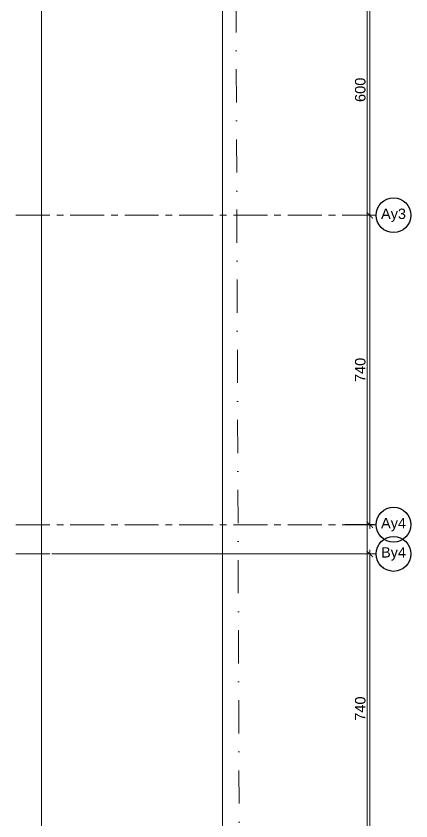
# Model space of a CAD drawing. Header units: centimetres. Extents: x 86156 to 91557, y -55119 to -48172.
# Drawn here: x 90613 to 91557, y -52721 to -50796 of the extents above; entities that cross this region are included whole.
import ezdxf
from ezdxf.enums import TextEntityAlignment as Align

# ---------------------------------------------------------------- set-up
doc = ezdxf.new("R2010")
doc.units = ezdxf.units.CM
doc.header["$LTSCALE"] = 50
doc.header["$MEASUREMENT"] = 0
for name, pattern in [('23486-A01$0${ Chain Double-Dash }', [0]), ('AXES', [2, 1.25, -0.25, 0.25, -0.25]), ('CACHE', [0.375, 0.25, -0.125]), ('Dot & Dashed', [335.138881, 158.75, -88.194444, 0, -88.194437])]:
    doc.linetypes.add(name, pattern=pattern)
doc.layers.get('0').update_dxf_attribs({"color": 8})
doc.layers.add('AXES', color=10, linetype='AXES')
doc.layers.add('BETON CACHE', color=4, linetype='CACHE', lineweight=5)
doc.layers.add('MACONNERIE COUPE', color=7, linetype='Continuous', lineweight=30)
doc.layers.add('FMULT', color=150, linetype='Continuous', plot=False)
doc.layers.add('HORS GEL', color=7, linetype='CACHE', lineweight=15, true_color=0x00661a)
doc.styles.add('FN_TEXT_1.50', font='arial.ttf', dxfattribs={"height": 10})
doc.styles.add('RS_TEXT_1.50', font='arial.ttf', dxfattribs={"height": 12.5})
doc.styles.add('RS_TXT_100', font='arial.ttf', dxfattribs={"height": 25})
doc.dimstyles.new('RS_100CM_LINEAIRE', dxfattribs={"dimscale": 10, "dimtxt": 25, "dimasz": 1.5, "dimexe": 1, "dimexo": 2.5, "dimgap": 1, "dimtad": 1, "dimdec": 1, "dimrnd": 0.5, "dimdsep": 46, "dimtxsty": 'RS_TXT_100', "dimblk1": 'ARCHTICK', "dimblk2": 'ARCHTICK', "dimsah": 1, "dimcen": 2.5, "dimdle": 1, "dimclrt": 4, "dimadec": 0, "dimazin": 2, "dimtfac": 1, "dimtdec": 1, "dimtix": 1, "dimtmove": 2, "dimatfit": 3, "dimfxl": 1, "dimtolj": 1, "dimtzin": 0, "dimarcsym": 0})

# ---------------------------------------------------------------- blocks, each defined once
blk = doc.blocks.new('AXES_FN')
at = {"color": 0, "linetype": 'Continuous'}
blk.add_circle((0, 15), 22.2, dxfattribs=at)
at = {"color": 0, "style": 'FN_TEXT_1.50'}
blk.add_attdef('AXES', text='', height=12.5, dxfattribs=at).set_placement((-48.9, 20.6), align=Align.MIDDLE_CENTER)
blk = doc.blocks.new('_ArchTick')
at = {"color": 0, "linetype": 'ByBlock', "const_width": 0.15}
blk.add_lwpolyline([(-0.5, -0.5), (0.5, 0.5)], dxfattribs=at)
blk = doc.blocks.new('*D208')
at = {"layer": 'AXES', "color": 0, "linetype": 'Continuous', "lineweight": -2, "ltscale": 0.5, "transparency": 16777216}
for p, q in [((75283.4, -42304.7), (75353.4, -42304.7)), ((75343.4, -43054.7), (75343.4, -42294.7)), ((75283.4, -43044.7), (75353.4, -43044.7))]:
    blk.add_line(p, q, dxfattribs=at)
at = {"layer": 'Defpoints', "color": 0, "linetype": 'Continuous', "ltscale": 0.5, "transparency": 16777216}
for p in [(75258.4, -42304.7), (75343.4, -42304.7), (75258.4, -43044.7)]:
    blk.add_point(p, dxfattribs=at)
at = {"layer": 'AXES', "color": 0, "linetype": 'Continuous', "lineweight": -2, "ltscale": 0.5, "transparency": 16777216, "xscale": 15, "yscale": 15, "zscale": 15}
for p, rotation in [((75343.4, -42304.7), 90), ((75343.4, -43044.7), 270)]:
    blk.add_blockref('_ArchTick', p, dxfattribs=dict(at, rotation=rotation))
at = {"layer": 'AXES', "color": 4, "linetype": 'Continuous', "lineweight": 5, "ltscale": 0.5, "transparency": 16777216, "insert": (75320.6, -42674.7), "char_height": 25, "attachment_point": 5, "rotation": 90, "style": 'RS_TXT_100'}
blk.add_mtext('\\A1;740', dxfattribs=at)
blk = doc.blocks.new('*D209')
at = {"layer": 'AXES', "color": 0, "linetype": 'Continuous', "lineweight": -2, "ltscale": 0.5, "transparency": 16777216}
for p, q in [((75283.4, -41704.7), (75353.4, -41704.7)), ((75343.4, -42314.7), (75343.4, -41694.7)), ((75283.4, -42304.7), (75353.4, -42304.7))]:
    blk.add_line(p, q, dxfattribs=at)
at = {"layer": 'Defpoints', "color": 0, "linetype": 'Continuous', "ltscale": 0.5, "transparency": 16777216}
for p in [(75258.4, -41704.7), (75343.4, -41704.7), (75258.4, -42304.7)]:
    blk.add_point(p, dxfattribs=at)
at = {"layer": 'AXES', "color": 0, "linetype": 'Continuous', "lineweight": -2, "ltscale": 0.5, "transparency": 16777216, "xscale": 15, "yscale": 15, "zscale": 15}
for p, rotation in [((75343.4, -41704.7), 90), ((75343.4, -42304.7), 270)]:
    blk.add_blockref('_ArchTick', p, dxfattribs=dict(at, rotation=rotation))
at = {"layer": 'AXES', "color": 4, "linetype": 'Continuous', "lineweight": 5, "ltscale": 0.5, "transparency": 16777216, "insert": (75320.6, -42004.7), "char_height": 25, "attachment_point": 5, "rotation": 90, "style": 'RS_TXT_100'}
blk.add_mtext('\\A1;600', dxfattribs=at)
blk = doc.blocks.new('*D216')
at = {"layer": 'AXES', "color": 0, "linetype": 'Continuous', "lineweight": -2, "ltscale": 0.5, "transparency": 16777216}
for p, q in [((74583.4, -43114.7), (75353.4, -43114.7)), ((75343.4, -43864.7), (75343.4, -43104.7)), ((74583.4, -43854.7), (75353.4, -43854.7))]:
    blk.add_line(p, q, dxfattribs=at)
at = {"layer": 'Defpoints', "color": 0, "linetype": 'Continuous', "ltscale": 0.5, "transparency": 16777216}
for p in [(74558.4, -43114.7), (75343.4, -43114.7), (74558.4, -43854.7)]:
    blk.add_point(p, dxfattribs=at)
at = {"layer": 'AXES', "color": 0, "linetype": 'Continuous', "lineweight": -2, "ltscale": 0.5, "transparency": 16777216, "xscale": 15, "yscale": 15, "zscale": 15}
for p, rotation in [((75343.4, -43114.7), 90), ((75343.4, -43854.7), 270)]:
    blk.add_blockref('_ArchTick', p, dxfattribs=dict(at, rotation=rotation))
at = {"layer": 'AXES', "color": 4, "linetype": 'Continuous', "lineweight": 5, "ltscale": 0.5, "transparency": 16777216, "insert": (75320.6, -43484.7), "char_height": 25, "attachment_point": 5, "rotation": 90, "style": 'RS_TXT_100'}
blk.add_mtext('\\A1;740', dxfattribs=at)
blk = doc.blocks.new('A$Ccef6f35f')
at = {"layer": 'AXES', "lineweight": 5, "ltscale": 1.3}
for p, q in [((3195, -410), (-1985, -410)), ((3195, -1150), (-1985, -1150)), ((3195, -1220), (-1985, -1220))]:
    blk.add_line(p, q, dxfattribs=at)
at = {"layer": 'HORS GEL', "linetype": '23486-A01$0${ Chain Double-Dash }', "ltscale": 1.2}
for p, q in [((2395, 1580), (2395, -4150)), ((2827.5, 1580), (2827.5, -4150))]:
    blk.add_line(p, q, dxfattribs=at)
at = {"layer": 'AXES', "linetype": 'ByBlock'}
ref = blk.add_blockref('AXES_FN', (3208.46, -410), dxfattribs=dict(at, xscale=1.875, yscale=1.875, zscale=1.875, rotation=270))
ref.add_attrib('AXES', 'Ay3', dxfattribs={"layer": '0', "color": 0, "height": 24.75, "style": 'RS_TEXT_1.50'}).set_placement((3236.59, -410), align=Align.MIDDLE)
ref = blk.add_blockref('AXES_FN', (3208.46, -1150), dxfattribs=dict(at, xscale=1.875, yscale=1.875, zscale=1.875, rotation=270))
ref.add_attrib('AXES', 'Ay4', dxfattribs={"layer": '0', "color": 0, "height": 24.75, "style": 'RS_TEXT_1.50'}).set_placement((3236.59, -1150), align=Align.MIDDLE)
ref = blk.add_blockref('AXES_FN', (3208.46, -1220), dxfattribs=dict(at, xscale=1.875, yscale=1.875, zscale=1.875, rotation=270))
ref.add_attrib('AXES', 'By4', dxfattribs={"layer": '0', "color": 0, "height": 24.75, "style": 'RS_TEXT_1.50'}).set_placement((3236.59, -1220), align=Align.MIDDLE)
at = {"layer": 'AXES', "linetype": 'Continuous', "lineweight": 5, "ltscale": 0.5}
for base, p1, p2, picture, middle in [((3179.95, 190), (3095, -410), (3095, 190), '*D209', (3157.18, -110)), ((3179.95, -410), (3095, -1150), (3095, -410), '*D208', (3157.18, -780)), ((3179.95, -1220), (2395, -1960), (2395, -1220), '*D216', (3157.18, -1590))]:
    dim = blk.add_linear_dim(base=base, p1=p1, p2=p2, angle=270, dimstyle='RS_100CM_LINEAIRE', dxfattribs=at)
    dim.commit()
    dim.dimension.update_dxf_attribs({"geometry": picture, "text_midpoint": middle, "insert": (-72163.45, 41894.73)})

msp = doc.modelspace()

# ---------------------------------------------------------------- linework, layer by layer
at = {"layer": 'BETON CACHE', "color": 232, "linetype": 'Dot & Dashed', "ltscale": 0.01}
msp.add_lwpolyline([(91154.38, -54847.46), (89841.14, -54807.71), (86493.89, -54401.92), (86894.99, -49521.26), (90544.27, -49407.74), (91133.67, -49414.31)], close=True, dxfattribs=at)
at = {"layer": 'FMULT', "lineweight": 5, "ltscale": 0.5}
msp.add_lwpolyline([(86156.33, -55119.47), (91452.09, -55119.47), (91452.09, -48775.25), (86156.33, -48775.25)], close=True, dxfattribs=at)

# ---------------------------------------------------------------- block references
at = {"layer": 'MACONNERIE COUPE', "lineweight": 5, "ltscale": 0.5}
msp.add_blockref('A$Ccef6f35f', (88278.76, -50862.36), dxfattribs=at)

doc.saveas('drawing.dxf')
